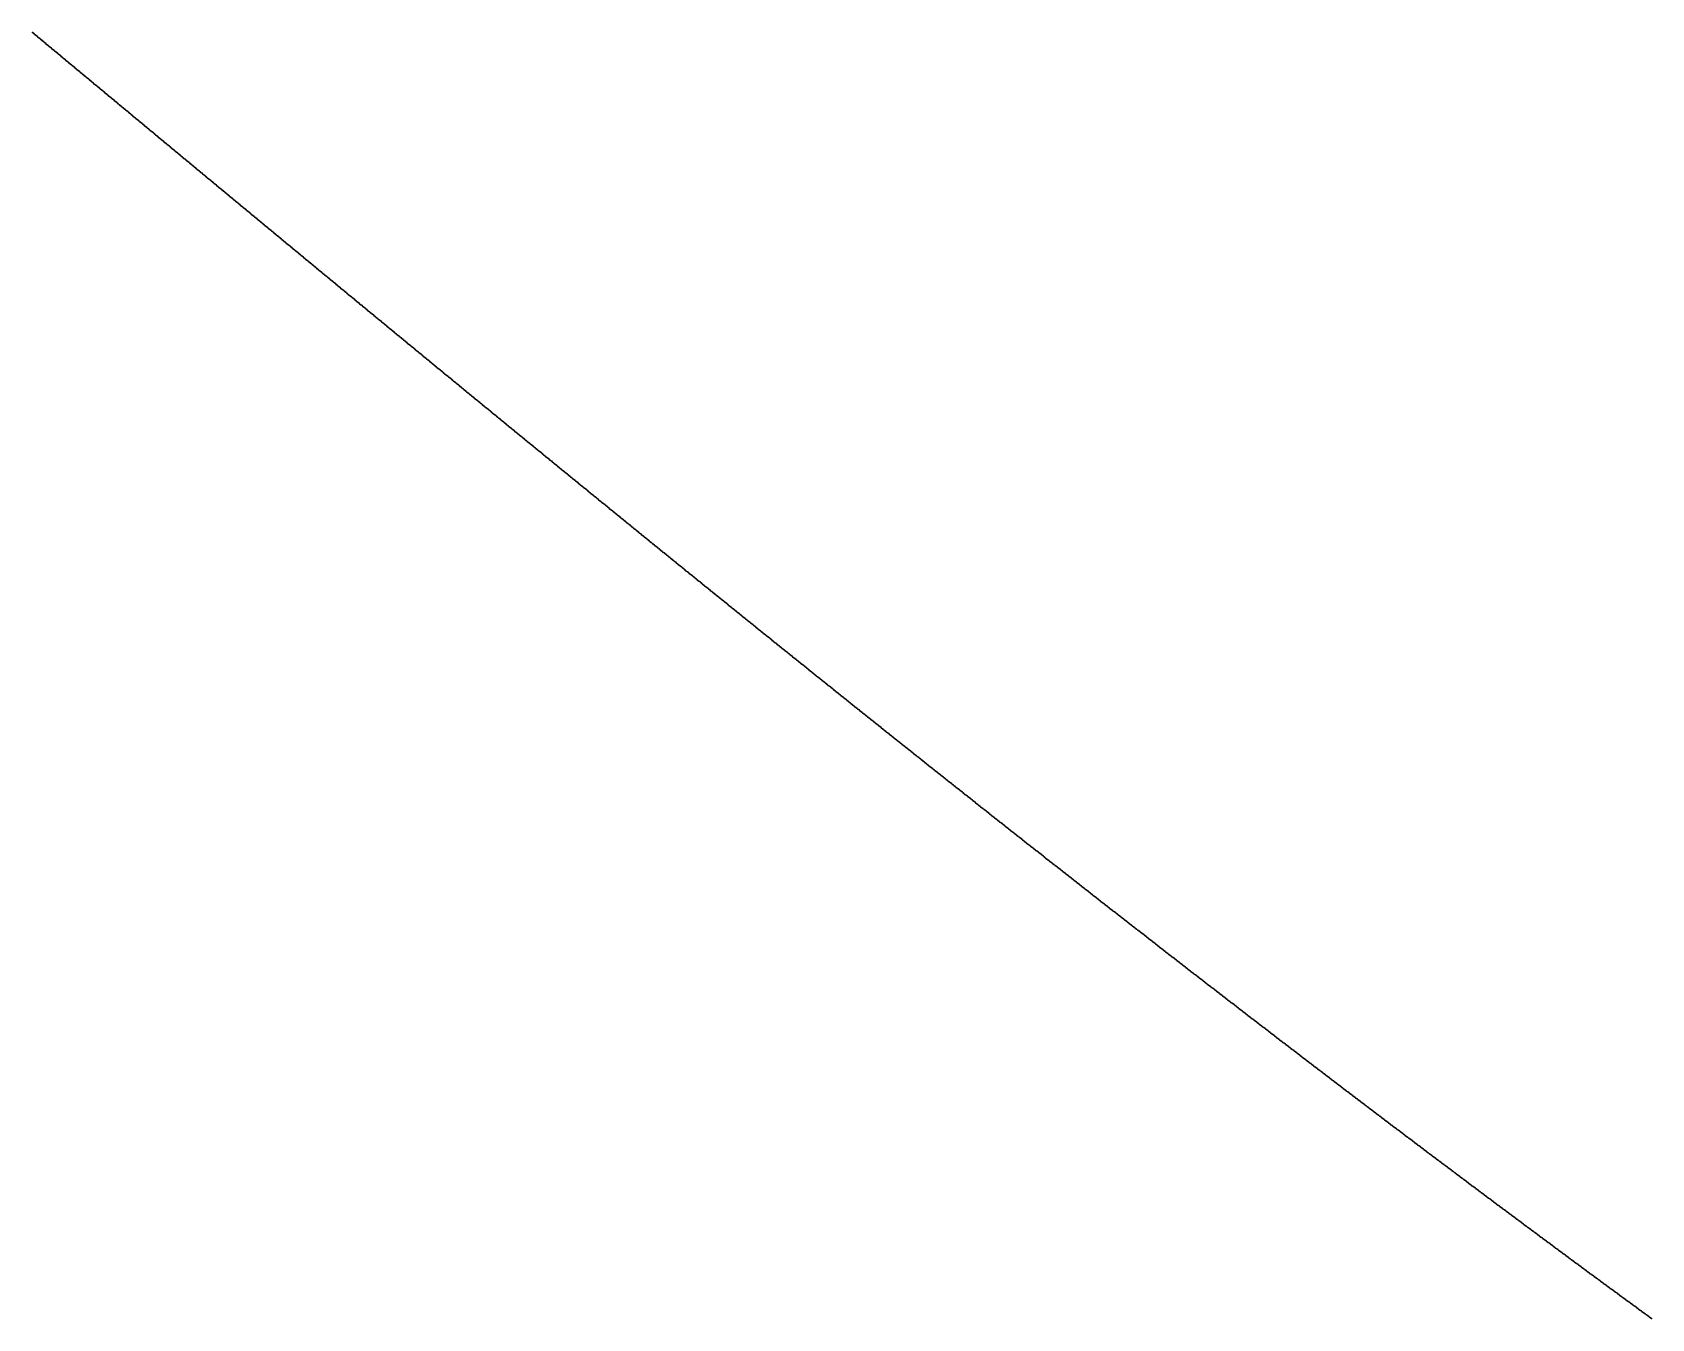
# Model space of a CAD drawing. Header units: metres. Extents: x 0 to 360, y 0 to 49.
# Drawn here: x 292.5 to 303.74, y 16.59 to 25.52 of the extents above; entities that cross this region are included whole.
import ezdxf

# ---------------------------------------------------------------- set-up
doc = ezdxf.new("R2010")
doc.units = ezdxf.units.M

msp = doc.modelspace()

# ---------------------------------------------------------------- linework, layer by layer
for p in [(292.501, 25.52), (292.508, 25.515), (292.514, 25.51), (292.521, 25.504), (292.527, 25.499), (292.534, 25.493), (292.54, 25.488), (292.547, 25.483), (292.553, 25.477), (292.559, 25.472), (292.566, 25.466), (292.572, 25.461), (292.579, 25.456), (292.585, 25.45), (292.592, 25.445), (292.598, 25.439), (292.605, 25.434), (292.611, 25.429), (292.618, 25.423), (292.624, 25.418), (292.631, 25.413), (292.637, 25.407), (292.644, 25.402), (292.65, 25.396), (292.657, 25.391), (292.663, 25.386), (292.67, 25.38), (292.676, 25.375), (292.683, 25.369), (292.689, 25.364), (292.696, 25.359), (292.702, 25.353), (292.709, 25.348), (292.715, 25.342), (292.721, 25.337), (292.728, 25.332), (292.734, 25.326), (292.741, 25.321), (292.747, 25.315), (292.754, 25.31), (292.76, 25.305), (292.767, 25.299), (292.773, 25.294), (292.78, 25.288), (292.786, 25.283), (292.793, 25.278), (292.799, 25.272), (292.806, 25.267), (292.812, 25.261), (292.819, 25.256), (292.825, 25.251), (292.832, 25.245), (292.838, 25.24), (292.845, 25.235), (292.851, 25.229), (292.858, 25.224), (292.864, 25.218), (292.871, 25.213), (292.877, 25.208), (292.884, 25.202), (292.89, 25.197), (292.897, 25.191), (292.903, 25.186), (292.91, 25.181), (292.916, 25.175), (292.923, 25.17), (292.929, 25.164), (292.936, 25.159), (292.942, 25.154), (292.949, 25.148), (292.955, 25.143), (292.962, 25.137), (292.968, 25.132), (292.975, 25.127), (292.981, 25.121), (292.988, 25.116), (292.994, 25.11), (293.001, 25.105), (293.007, 25.099), (293.014, 25.094), (293.02, 25.089), (293.027, 25.083), (293.033, 25.078), (293.04, 25.072), (293.046, 25.067), (293.053, 25.062), (293.059, 25.056), (293.066, 25.051), (293.072, 25.045), (293.079, 25.04), (293.085, 25.035), (293.092, 25.029), (293.098, 25.024), (293.105, 25.018), (293.111, 25.013), (293.118, 25.008), (293.124, 25.002), (293.131, 24.997), (293.137, 24.991), (293.144, 24.986), (293.15, 24.981), (293.157, 24.975), (293.163, 24.97), (293.17, 24.964), (293.176, 24.959), (293.183, 24.954), (293.189, 24.948), (293.196, 24.943), (293.202, 24.937), (293.209, 24.932), (293.215, 24.926), (293.222, 24.921), (293.228, 24.916), (293.235, 24.91), (293.241, 24.905), (293.248, 24.899), (293.254, 24.894), (293.261, 24.889), (293.267, 24.883), (293.274, 24.878), (293.28, 24.872), (293.287, 24.867), (293.294, 24.862), (293.3, 24.856), (293.307, 24.851), (293.313, 24.845), (293.32, 24.84), (293.326, 24.834), (293.333, 24.829), (293.339, 24.824), (293.346, 24.818), (293.352, 24.813), (293.359, 24.807), (293.365, 24.802), (293.372, 24.797), (293.378, 24.791), (293.385, 24.786), (293.391, 24.78), (293.398, 24.775), (293.404, 24.77), (293.411, 24.764), (293.417, 24.759), (293.424, 24.753), (293.43, 24.748), (293.437, 24.742), (293.443, 24.737), (293.45, 24.732), (293.457, 24.726), (293.463, 24.721), (293.47, 24.715), (293.476, 24.71), (293.483, 24.705), (293.489, 24.699), (293.496, 24.694), (293.502, 24.688), (293.509, 24.683), (293.515, 24.677), (293.522, 24.672), (293.528, 24.667), (293.535, 24.661), (293.541, 24.656), (293.548, 24.65), (293.554, 24.645), (293.561, 24.639), (293.568, 24.634), (293.574, 24.629), (293.581, 24.623), (293.587, 24.618), (293.594, 24.612), (293.6, 24.607), (293.607, 24.602), (293.613, 24.596), (293.62, 24.591), (293.626, 24.585), (293.633, 24.58), (293.639, 24.574), (293.646, 24.569), (293.652, 24.564), (293.659, 24.558), (293.666, 24.553), (293.672, 24.547), (293.679, 24.542), (293.685, 24.536), (293.692, 24.531), (293.698, 24.526), (293.705, 24.52), (293.711, 24.515), (293.718, 24.509), (293.724, 24.504), (293.731, 24.499), (293.738, 24.493), (293.744, 24.488), (293.751, 24.482), (293.757, 24.477), (293.764, 24.471), (293.77, 24.466), (293.777, 24.461), (293.783, 24.455), (293.79, 24.45), (293.796, 24.444), (293.803, 24.439), (293.81, 24.433), (293.816, 24.428), (293.823, 24.423), (293.829, 24.417), (293.836, 24.412), (293.842, 24.406), (293.849, 24.401), (293.855, 24.395), (293.862, 24.39), (293.868, 24.385), (293.875, 24.379), (293.882, 24.374), (293.888, 24.368), (293.895, 24.363), (293.901, 24.357), (293.908, 24.352), (293.914, 24.347), (293.921, 24.341), (293.927, 24.336), (293.934, 24.33), (293.941, 24.325), (293.947, 24.319), (293.954, 24.314), (293.96, 24.309), (293.967, 24.303), (293.973, 24.298), (293.98, 24.292), (293.986, 24.287), (293.993, 24.281), (294, 24.276), (294.006, 24.271), (294.013, 24.265), (294.019, 24.26), (294.026, 24.254), (294.032, 24.249), (294.039, 24.243), (294.045, 24.238), (294.052, 24.232), (294.059, 24.227), (294.065, 24.222), (294.072, 24.216), (294.078, 24.211), (294.085, 24.205), (294.091, 24.2), (294.098, 24.194), (294.105, 24.189), (294.111, 24.184), (294.118, 24.178), (294.124, 24.173), (294.131, 24.167), (294.137, 24.162), (294.144, 24.156), (294.15, 24.151), (294.157, 24.146), (294.164, 24.14), (294.17, 24.135), (294.177, 24.129), (294.183, 24.124), (294.19, 24.118), (294.196, 24.113), (294.203, 24.107), (294.21, 24.102), (294.216, 24.097), (294.223, 24.091), (294.229, 24.086), (294.236, 24.08), (294.242, 24.075), (294.249, 24.069), (294.256, 24.064), (294.262, 24.059), (294.269, 24.053), (294.275, 24.048), (294.282, 24.042), (294.289, 24.037), (294.295, 24.031), (294.302, 24.026), (294.308, 24.02), (294.315, 24.015), (294.321, 24.01), (294.328, 24.004), (294.335, 23.999), (294.341, 23.993), (294.348, 23.988), (294.354, 23.982), (294.361, 23.977), (294.367, 23.972), (294.374, 23.966), (294.381, 23.961), (294.387, 23.955), (294.394, 23.95), (294.4, 23.944), (294.407, 23.939), (294.414, 23.933), (294.42, 23.928), (294.427, 23.923), (294.433, 23.917), (294.44, 23.912), (294.446, 23.906), (294.453, 23.901), (294.46, 23.895), (294.466, 23.89), (294.473, 23.884), (294.479, 23.879), (294.486, 23.874), (294.493, 23.868), (294.499, 23.863), (294.506, 23.857), (294.512, 23.852), (294.519, 23.846), (294.526, 23.841), (294.532, 23.835), (294.539, 23.83), (294.545, 23.825), (294.552, 23.819), (294.559, 23.814), (294.565, 23.808), (294.572, 23.803), (294.578, 23.797), (294.585, 23.792), (294.591, 23.786), (294.598, 23.781), (294.605, 23.776), (294.611, 23.77), (294.618, 23.765), (294.624, 23.759), (294.631, 23.754), (294.638, 23.748), (294.644, 23.743), (294.651, 23.737), (294.657, 23.732), (294.664, 23.727), (294.671, 23.721), (294.677, 23.716), (294.684, 23.71), (294.69, 23.705), (294.697, 23.699), (294.704, 23.694), (294.71, 23.688), (294.717, 23.683), (294.723, 23.678), (294.73, 23.672), (294.737, 23.667), (294.743, 23.661), (294.75, 23.656), (294.757, 23.65), (294.763, 23.645), (294.77, 23.639), (294.776, 23.634), (294.783, 23.628), (294.79, 23.623), (294.796, 23.618), (294.803, 23.612), (294.809, 23.607), (294.816, 23.601), (294.823, 23.596), (294.829, 23.59), (294.836, 23.585), (294.842, 23.579), (294.849, 23.574), (294.856, 23.569), (294.862, 23.563), (294.869, 23.558), (294.875, 23.552), (294.882, 23.547), (294.889, 23.541), (294.895, 23.536), (294.902, 23.53), (294.909, 23.525), (294.915, 23.519), (294.922, 23.514), (294.928, 23.509), (294.935, 23.503), (294.942, 23.498), (294.948, 23.492), (294.955, 23.487), (294.962, 23.481), (294.968, 23.476), (294.975, 23.47), (294.981, 23.465), (294.988, 23.459), (294.995, 23.454), (295.001, 23.449), (295.008, 23.443), (295.014, 23.438), (295.021, 23.432), (295.028, 23.427), (295.034, 23.421), (295.041, 23.416), (295.048, 23.41), (295.054, 23.405), (295.061, 23.399), (295.067, 23.394), (295.074, 23.389), (295.081, 23.383), (295.087, 23.378), (295.094, 23.372), (295.101, 23.367), (295.107, 23.361), (295.114, 23.356), (295.12, 23.35), (295.127, 23.345), (295.134, 23.339), (295.14, 23.334), (295.147, 23.329), (295.154, 23.323), (295.16, 23.318), (295.167, 23.312), (295.174, 23.307), (295.18, 23.301), (295.187, 23.296), (295.193, 23.29), (295.2, 23.285), (295.207, 23.279), (295.213, 23.274), (295.22, 23.268), (295.227, 23.263), (295.233, 23.258), (295.24, 23.252), (295.247, 23.247), (295.253, 23.241), (295.26, 23.236), (295.266, 23.23), (295.273, 23.225), (295.28, 23.219), (295.286, 23.214), (295.293, 23.208), (295.3, 23.203), (295.306, 23.198), (295.313, 23.192), (295.32, 23.187), (295.326, 23.181), (295.333, 23.176), (295.34, 23.17), (295.346, 23.165), (295.353, 23.159), (295.359, 23.154), (295.366, 23.148), (295.373, 23.143), (295.379, 23.137), (295.386, 23.132), (295.393, 23.127), (295.399, 23.121), (295.406, 23.116), (295.413, 23.11), (295.419, 23.105), (295.426, 23.099), (295.433, 23.094), (295.439, 23.088), (295.446, 23.083), (295.453, 23.077), (295.459, 23.072), (295.466, 23.066), (295.472, 23.061), (295.479, 23.056), (295.486, 23.05), (295.492, 23.045), (295.499, 23.039), (295.506, 23.034), (295.512, 23.028), (295.519, 23.023), (295.526, 23.017), (295.532, 23.012), (295.539, 23.006), (295.546, 23.001), (295.552, 22.995), (295.559, 22.99), (295.566, 22.985), (295.572, 22.979), (295.579, 22.974), (295.586, 22.968), (295.592, 22.963), (295.599, 22.957), (295.606, 22.952), (295.612, 22.946), (295.619, 22.941), (295.626, 22.935), (295.632, 22.93), (295.639, 22.924), (295.646, 22.919), (295.652, 22.913), (295.659, 22.908), (295.666, 22.903), (295.672, 22.897), (295.679, 22.892), (295.686, 22.886), (295.692, 22.881), (295.699, 22.875), (295.706, 22.87), (295.712, 22.864), (295.719, 22.859), (295.726, 22.853), (295.732, 22.848), (295.739, 22.842), (295.746, 22.837), (295.752, 22.832), (295.759, 22.826), (295.766, 22.821), (295.772, 22.815), (295.779, 22.81), (295.786, 22.804), (295.792, 22.799), (295.799, 22.793), (295.806, 22.788), (295.812, 22.782), (295.819, 22.777), (295.826, 22.771), (295.832, 22.766), (295.839, 22.76), (295.846, 22.755), (295.852, 22.749), (295.859, 22.744), (295.866, 22.739), (295.872, 22.733), (295.879, 22.728), (295.886, 22.722), (295.893, 22.717), (295.899, 22.711), (295.906, 22.706), (295.913, 22.7), (295.919, 22.695), (295.926, 22.689), (295.933, 22.684), (295.939, 22.678), (295.946, 22.673), (295.953, 22.667), (295.959, 22.662), (295.966, 22.657), (295.973, 22.651), (295.979, 22.646), (295.986, 22.64), (295.993, 22.635), (296, 22.629), (296.006, 22.624), (296.013, 22.618), (296.02, 22.613), (296.026, 22.607), (296.033, 22.602), (296.04, 22.596), (296.046, 22.591), (296.053, 22.585), (296.06, 22.58), (296.066, 22.574), (296.073, 22.569), (296.08, 22.564), (296.087, 22.558), (296.093, 22.553), (296.1, 22.547), (296.107, 22.542), (296.113, 22.536), (296.12, 22.531), (296.127, 22.525), (296.133, 22.52), (296.14, 22.514), (296.147, 22.509), (296.153, 22.503), (296.16, 22.498), (296.167, 22.492), (296.174, 22.487), (296.18, 22.481), (296.187, 22.476), (296.194, 22.47), (296.2, 22.465), (296.207, 22.46), (296.214, 22.454), (296.221, 22.449), (296.227, 22.443), (296.234, 22.438), (296.241, 22.432), (296.247, 22.427), (296.254, 22.421), (296.261, 22.416), (296.267, 22.41), (296.274, 22.405), (296.281, 22.399), (296.288, 22.394), (296.294, 22.388), (296.301, 22.383), (296.308, 22.377), (296.314, 22.372), (296.321, 22.367), (296.328, 22.361), (296.335, 22.356), (296.341, 22.35), (296.348, 22.345), (296.355, 22.339), (296.361, 22.334), (296.368, 22.328), (296.375, 22.323), (296.382, 22.317), (296.388, 22.312), (296.395, 22.306), (296.402, 22.301), (296.408, 22.295), (296.415, 22.29), (296.422, 22.284), (296.429, 22.279), (296.435, 22.273), (296.442, 22.268), (296.449, 22.262), (296.455, 22.257), (296.462, 22.252), (296.469, 22.246), (296.476, 22.241), (296.482, 22.235), (296.489, 22.23), (296.496, 22.224), (296.503, 22.219), (296.509, 22.213), (296.516, 22.208), (296.523, 22.202), (296.529, 22.197), (296.536, 22.191), (296.543, 22.186), (296.55, 22.18), (296.556, 22.175), (296.563, 22.169), (296.57, 22.164), (296.577, 22.158), (296.583, 22.153), (296.59, 22.147), (296.597, 22.142), (296.603, 22.137), (296.61, 22.131), (296.617, 22.126), (296.624, 22.12), (296.63, 22.115), (296.637, 22.109), (296.644, 22.104), (296.651, 22.098), (296.657, 22.093), (296.664, 22.087), (296.671, 22.082), (296.678, 22.076), (296.684, 22.071), (296.691, 22.065), (296.698, 22.06), (296.705, 22.054), (296.711, 22.049), (296.718, 22.043), (296.725, 22.038), (296.731, 22.032), (296.738, 22.027), (296.745, 22.022), (296.752, 22.016), (296.758, 22.011), (296.765, 22.005), (296.772, 22), (296.779, 21.994), (296.785, 21.989), (296.792, 21.983), (296.799, 21.978), (296.806, 21.972), (296.812, 21.967), (296.819, 21.961), (296.826, 21.956), (296.833, 21.95), (296.839, 21.945), (296.846, 21.939), (296.853, 21.934), (296.86, 21.928), (296.866, 21.923), (296.873, 21.917), (296.88, 21.912), (296.887, 21.906), (296.893, 21.901), (296.9, 21.896), (296.907, 21.89), (296.914, 21.885), (296.92, 21.879), (296.927, 21.874), (296.934, 21.868), (296.941, 21.863), (296.947, 21.857), (296.954, 21.852), (296.961, 21.846), (296.968, 21.841), (296.974, 21.835), (296.981, 21.83), (296.988, 21.824), (296.995, 21.819), (297.002, 21.813), (297.008, 21.808), (297.015, 21.802), (297.022, 21.797), (297.029, 21.791), (297.035, 21.786), (297.042, 21.78), (297.049, 21.775), (297.056, 21.769), (297.062, 21.764), (297.069, 21.759), (297.076, 21.753), (297.083, 21.748), (297.089, 21.742), (297.096, 21.737), (297.103, 21.731), (297.11, 21.726), (297.117, 21.72), (297.123, 21.715), (297.13, 21.709), (297.137, 21.704), (297.144, 21.698), (297.15, 21.693), (297.157, 21.687), (297.164, 21.682), (297.171, 21.676), (297.177, 21.671), (297.184, 21.665), (297.191, 21.66), (297.198, 21.654), (297.205, 21.649), (297.211, 21.643), (297.218, 21.638), (297.225, 21.632), (297.232, 21.627), (297.238, 21.622), (297.245, 21.616), (297.252, 21.611), (297.259, 21.605), (297.266, 21.6), (297.272, 21.594), (297.279, 21.589), (297.286, 21.583), (297.293, 21.578), (297.3, 21.572), (297.306, 21.567), (297.313, 21.561), (297.32, 21.556), (297.327, 21.55), (297.333, 21.545), (297.34, 21.539), (297.347, 21.534), (297.354, 21.528), (297.361, 21.523), (297.367, 21.517), (297.374, 21.512), (297.381, 21.506), (297.388, 21.501), (297.395, 21.495), (297.401, 21.49), (297.408, 21.484), (297.415, 21.479), (297.422, 21.474), (297.428, 21.468), (297.435, 21.463), (297.442, 21.457), (297.449, 21.452), (297.456, 21.446), (297.462, 21.441), (297.469, 21.435), (297.476, 21.43), (297.483, 21.424), (297.49, 21.419), (297.496, 21.413), (297.503, 21.408), (297.51, 21.402), (297.517, 21.397), (297.524, 21.391), (297.53, 21.386), (297.537, 21.38), (297.544, 21.375), (297.551, 21.369), (297.558, 21.364), (297.564, 21.358), (297.571, 21.353), (297.578, 21.347), (297.585, 21.342), (297.592, 21.336), (297.598, 21.331), (297.605, 21.326), (297.612, 21.32), (297.619, 21.315), (297.626, 21.309), (297.633, 21.304), (297.639, 21.298), (297.646, 21.293), (297.653, 21.287), (297.66, 21.282), (297.667, 21.276), (297.673, 21.271), (297.68, 21.265), (297.687, 21.26), (297.694, 21.254), (297.701, 21.249), (297.707, 21.243), (297.714, 21.238), (297.721, 21.232), (297.728, 21.227), (297.735, 21.221), (297.742, 21.216), (297.748, 21.21), (297.755, 21.205), (297.762, 21.199), (297.769, 21.194), (297.776, 21.188), (297.782, 21.183), (297.789, 21.177), (297.796, 21.172), (297.803, 21.167), (297.81, 21.161), (297.817, 21.156), (297.823, 21.15), (297.83, 21.145), (297.837, 21.139), (297.844, 21.134), (297.851, 21.128), (297.857, 21.123), (297.864, 21.117), (297.871, 21.112), (297.878, 21.106), (297.885, 21.101), (297.892, 21.095), (297.898, 21.09), (297.905, 21.084), (297.912, 21.079), (297.919, 21.073), (297.926, 21.068), (297.933, 21.062), (297.939, 21.057), (297.946, 21.051), (297.953, 21.046), (297.96, 21.04), (297.967, 21.035), (297.974, 21.029), (297.98, 21.024), (297.987, 21.018), (297.994, 21.013), (298.001, 21.008), (298.008, 21.002), (298.015, 20.997), (298.021, 20.991), (298.028, 20.986), (298.035, 20.98), (298.042, 20.975), (298.049, 20.969), (298.056, 20.964), (298.063, 20.958), (298.069, 20.953), (298.076, 20.947), (298.083, 20.942), (298.09, 20.936), (298.097, 20.931), (298.104, 20.925), (298.11, 20.92), (298.117, 20.914), (298.124, 20.909), (298.131, 20.903), (298.138, 20.898), (298.145, 20.892), (298.152, 20.887), (298.158, 20.881), (298.165, 20.876), (298.172, 20.87), (298.179, 20.865), (298.186, 20.859), (298.193, 20.854), (298.199, 20.848), (298.206, 20.843), (298.213, 20.838), (298.22, 20.832), (298.227, 20.827), (298.234, 20.821), (298.241, 20.816), (298.247, 20.81), (298.254, 20.805), (298.261, 20.799), (298.268, 20.794), (298.275, 20.788), (298.282, 20.783), (298.289, 20.777), (298.295, 20.772), (298.302, 20.766), (298.309, 20.761), (298.316, 20.755), (298.323, 20.75), (298.33, 20.744), (298.337, 20.739), (298.343, 20.733), (298.35, 20.728), (298.357, 20.722), (298.364, 20.717), (298.371, 20.711), (298.378, 20.706), (298.385, 20.7), (298.392, 20.695), (298.398, 20.69), (298.405, 20.684), (298.412, 20.679), (298.419, 20.673), (298.426, 20.668), (298.433, 20.662), (298.44, 20.657), (298.447, 20.651), (298.453, 20.646), (298.46, 20.64), (298.467, 20.635), (298.474, 20.629), (298.481, 20.624), (298.488, 20.618), (298.495, 20.613), (298.502, 20.607), (298.508, 20.602), (298.515, 20.596), (298.522, 20.591), (298.529, 20.585), (298.536, 20.58), (298.543, 20.574), (298.55, 20.569), (298.557, 20.563), (298.563, 20.558), (298.57, 20.552), (298.577, 20.547), (298.584, 20.541), (298.591, 20.536), (298.598, 20.531), (298.605, 20.525), (298.612, 20.52), (298.619, 20.514), (298.625, 20.509), (298.632, 20.503), (298.639, 20.498), (298.646, 20.492), (298.653, 20.487), (298.66, 20.481), (298.667, 20.476), (298.674, 20.47), (298.681, 20.465), (298.687, 20.459), (298.694, 20.454), (298.701, 20.448), (298.708, 20.443), (298.715, 20.437), (298.722, 20.432), (298.729, 20.426), (298.736, 20.421), (298.743, 20.415), (298.749, 20.41), (298.756, 20.404), (298.763, 20.399), (298.77, 20.393), (298.777, 20.388), (298.784, 20.383), (298.791, 20.377), (298.798, 20.372), (298.805, 20.366), (298.812, 20.361), (298.818, 20.355), (298.825, 20.35), (298.832, 20.344), (298.839, 20.339), (298.846, 20.333), (298.853, 20.328), (298.86, 20.322), (298.867, 20.317), (298.874, 20.311), (298.881, 20.306), (298.887, 20.3), (298.894, 20.295), (298.901, 20.289), (298.908, 20.284), (298.915, 20.278), (298.922, 20.273), (298.929, 20.267), (298.936, 20.262), (298.943, 20.256), (298.95, 20.251), (298.957, 20.246), (298.964, 20.24), (298.97, 20.235), (298.977, 20.229), (298.984, 20.224), (298.991, 20.218), (298.998, 20.213), (299.005, 20.207), (299.012, 20.202), (299.019, 20.196), (299.026, 20.191), (299.033, 20.185), (299.04, 20.18), (299.047, 20.174), (299.053, 20.169), (299.06, 20.163), (299.067, 20.158), (299.074, 20.152), (299.081, 20.147), (299.088, 20.141), (299.095, 20.136), (299.102, 20.13), (299.109, 20.125), (299.116, 20.12), (299.123, 20.114), (299.13, 20.109), (299.137, 20.103), (299.143, 20.098), (299.15, 20.092), (299.157, 20.087), (299.164, 20.081), (299.171, 20.076), (299.178, 20.07), (299.185, 20.065), (299.192, 20.059), (299.199, 20.054), (299.206, 20.048), (299.213, 20.043), (299.22, 20.037), (299.227, 20.032), (299.234, 20.026), (299.241, 20.021), (299.248, 20.015), (299.254, 20.01), (299.261, 20.004), (299.268, 19.999), (299.275, 19.994), (299.282, 19.988), (299.289, 19.983), (299.296, 19.977), (299.303, 19.972), (299.31, 19.966), (299.317, 19.961), (299.324, 19.955), (299.331, 19.95), (299.338, 19.944), (299.345, 19.939), (299.352, 19.933), (299.359, 19.928), (299.366, 19.922), (299.372, 19.917), (299.379, 19.911), (299.386, 19.906), (299.393, 19.9), (299.4, 19.895), (299.407, 19.889), (299.414, 19.884), (299.421, 19.878), (299.428, 19.873), (299.435, 19.868), (299.442, 19.862), (299.449, 19.857), (299.456, 19.851), (299.463, 19.846), (299.47, 19.84), (299.477, 19.835), (299.484, 19.829), (299.491, 19.824), (299.498, 19.818), (299.505, 19.813), (299.512, 19.807), (299.519, 19.802), (299.526, 19.796), (299.532, 19.791), (299.539, 19.785), (299.546, 19.78), (299.553, 19.774), (299.56, 19.769), (299.567, 19.764), (299.574, 19.758), (299.581, 19.753), (299.588, 19.747), (299.595, 19.742), (299.602, 19.736), (299.609, 19.731), (299.616, 19.725), (299.623, 19.72), (299.63, 19.714), (299.637, 19.709), (299.644, 19.703), (299.651, 19.698), (299.658, 19.692), (299.665, 19.687), (299.672, 19.681), (299.679, 19.676), (299.686, 19.67), (299.693, 19.665), (299.7, 19.659), (299.707, 19.654), (299.714, 19.649), (299.721, 19.643), (299.728, 19.638), (299.735, 19.632), (299.742, 19.627), (299.749, 19.621), (299.756, 19.616), (299.763, 19.61), (299.77, 19.605), (299.777, 19.599), (299.783, 19.594), (299.79, 19.588), (299.797, 19.583), (299.804, 19.577), (299.811, 19.572), (299.818, 19.566), (299.825, 19.561), (299.832, 19.556), (299.839, 19.55), (299.846, 19.545), (299.853, 19.539), (299.86, 19.534), (299.867, 19.528), (299.874, 19.523), (299.881, 19.517), (299.888, 19.512), (299.895, 19.506), (299.902, 19.501), (299.909, 19.495), (299.916, 19.49), (299.923, 19.484), (299.93, 19.479), (299.937, 19.473), (299.944, 19.468), (299.951, 19.462), (299.958, 19.457), (299.965, 19.452), (299.972, 19.446), (299.979, 19.441), (299.986, 19.435), (299.993, 19.43), (300, 19.424), (300.007, 19.419), (300.014, 19.413), (300.021, 19.408), (300.028, 19.402), (300.035, 19.397), (300.042, 19.391), (300.049, 19.386), (300.056, 19.38), (300.063, 19.375), (300.07, 19.37), (300.077, 19.364), (300.084, 19.359), (300.091, 19.353), (300.098, 19.348), (300.105, 19.342), (300.112, 19.337), (300.119, 19.331), (300.126, 19.326), (300.133, 19.32), (300.14, 19.315), (300.147, 19.309), (300.154, 19.304), (300.161, 19.298), (300.169, 19.293), (300.176, 19.287), (300.183, 19.282), (300.19, 19.277), (300.197, 19.271), (300.204, 19.266), (300.211, 19.26), (300.218, 19.255), (300.225, 19.249), (300.232, 19.244), (300.239, 19.238), (300.246, 19.233), (300.253, 19.227), (300.26, 19.222), (300.267, 19.216), (300.274, 19.211), (300.281, 19.205), (300.288, 19.2), (300.295, 19.195), (300.302, 19.189), (300.309, 19.184), (300.316, 19.178), (300.323, 19.173), (300.33, 19.167), (300.337, 19.162), (300.344, 19.156), (300.351, 19.151), (300.358, 19.145), (300.365, 19.14), (300.372, 19.134), (300.379, 19.129), (300.386, 19.124), (300.393, 19.118), (300.4, 19.113), (300.407, 19.107), (300.414, 19.102), (300.422, 19.096), (300.429, 19.091), (300.436, 19.085), (300.443, 19.08), (300.45, 19.074), (300.457, 19.069), (300.464, 19.063), (300.471, 19.058), (300.478, 19.052), (300.485, 19.047), (300.492, 19.042), (300.499, 19.036), (300.506, 19.031), (300.513, 19.025), (300.52, 19.02), (300.527, 19.014), (300.534, 19.009), (300.541, 19.003), (300.548, 18.998), (300.555, 18.992), (300.562, 18.987), (300.569, 18.981), (300.577, 18.976), (300.584, 18.971), (300.591, 18.965), (300.598, 18.96), (300.605, 18.954), (300.612, 18.949), (300.619, 18.943), (300.626, 18.938), (300.633, 18.932), (300.64, 18.927), (300.647, 18.921), (300.654, 18.916), (300.661, 18.91), (300.668, 18.905), (300.675, 18.9), (300.682, 18.894), (300.689, 18.889), (300.697, 18.883), (300.704, 18.878), (300.711, 18.872), (300.718, 18.867), (300.725, 18.861), (300.732, 18.856), (300.739, 18.85), (300.746, 18.845), (300.753, 18.84), (300.76, 18.834), (300.767, 18.829), (300.774, 18.823), (300.781, 18.818), (300.788, 18.812), (300.795, 18.807), (300.803, 18.801), (300.81, 18.796), (300.817, 18.79), (300.824, 18.785), (300.831, 18.779), (300.838, 18.774), (300.845, 18.769), (300.852, 18.763), (300.859, 18.758), (300.866, 18.752), (300.873, 18.747), (300.88, 18.741), (300.887, 18.736), (300.895, 18.73), (300.902, 18.725), (300.909, 18.719), (300.916, 18.714), (300.923, 18.709), (300.93, 18.703), (300.937, 18.698), (300.944, 18.692), (300.951, 18.687), (300.958, 18.681), (300.965, 18.676), (300.972, 18.67), (300.98, 18.665), (300.987, 18.659), (300.994, 18.654), (301.001, 18.649), (301.008, 18.643), (301.015, 18.638), (301.022, 18.632), (301.029, 18.627), (301.036, 18.621), (301.043, 18.616), (301.051, 18.61), (301.058, 18.605), (301.065, 18.599), (301.072, 18.594), (301.079, 18.589), (301.086, 18.583), (301.093, 18.578), (301.1, 18.572), (301.107, 18.567), (301.114, 18.561), (301.122, 18.556), (301.129, 18.55), (301.136, 18.545), (301.143, 18.539), (301.15, 18.534), (301.157, 18.529), (301.164, 18.523), (301.171, 18.518), (301.178, 18.512), (301.185, 18.507), (301.193, 18.501), (301.2, 18.496), (301.207, 18.49), (301.214, 18.485), (301.221, 18.48), (301.228, 18.474), (301.235, 18.469), (301.242, 18.463), (301.249, 18.458), (301.257, 18.452), (301.264, 18.447), (301.271, 18.441), (301.278, 18.436), (301.285, 18.43), (301.292, 18.425), (301.299, 18.42), (301.306, 18.414), (301.314, 18.409), (301.321, 18.403), (301.328, 18.398), (301.335, 18.392), (301.342, 18.387), (301.349, 18.381), (301.356, 18.376), (301.363, 18.371), (301.37, 18.365), (301.378, 18.36), (301.385, 18.354), (301.392, 18.349), (301.399, 18.343), (301.406, 18.338), (301.413, 18.332), (301.42, 18.327), (301.428, 18.322), (301.435, 18.316), (301.442, 18.311), (301.449, 18.305), (301.456, 18.3), (301.463, 18.294), (301.47, 18.289), (301.477, 18.283), (301.485, 18.278), (301.492, 18.273), (301.499, 18.267), (301.506, 18.262), (301.513, 18.256), (301.52, 18.251), (301.527, 18.245), (301.535, 18.24), (301.542, 18.234), (301.549, 18.229), (301.556, 18.224), (301.563, 18.218), (301.57, 18.213), (301.577, 18.207), (301.585, 18.202), (301.592, 18.196), (301.599, 18.191), (301.606, 18.185), (301.613, 18.18), (301.62, 18.175), (301.627, 18.169), (301.635, 18.164), (301.642, 18.158), (301.649, 18.153), (301.656, 18.147), (301.663, 18.142), (301.67, 18.137), (301.677, 18.131), (301.685, 18.126), (301.692, 18.12), (301.699, 18.115), (301.706, 18.109), (301.713, 18.104), (301.72, 18.098), (301.728, 18.093), (301.735, 18.088), (301.742, 18.082), (301.749, 18.077), (301.756, 18.071), (301.763, 18.066), (301.771, 18.06), (301.778, 18.055), (301.785, 18.049), (301.792, 18.044), (301.799, 18.039), (301.806, 18.033), (301.814, 18.028), (301.821, 18.022), (301.828, 18.017), (301.835, 18.011), (301.842, 18.006), (301.849, 18.001), (301.857, 17.995), (301.864, 17.99), (301.871, 17.984), (301.878, 17.979), (301.885, 17.973), (301.892, 17.968), (301.9, 17.963), (301.907, 17.957), (301.914, 17.952), (301.921, 17.946), (301.928, 17.941), (301.935, 17.935), (301.943, 17.93), (301.95, 17.924), (301.957, 17.919), (301.964, 17.914), (301.971, 17.908), (301.979, 17.903), (301.986, 17.897), (301.993, 17.892), (302, 17.886), (302.007, 17.881), (302.014, 17.876), (302.022, 17.87), (302.029, 17.865), (302.036, 17.859), (302.043, 17.854), (302.05, 17.848), (302.058, 17.843), (302.065, 17.838), (302.072, 17.832), (302.079, 17.827), (302.086, 17.821), (302.094, 17.816), (302.101, 17.81), (302.108, 17.805), (302.115, 17.8), (302.122, 17.794), (302.13, 17.789), (302.137, 17.783), (302.144, 17.778), (302.151, 17.772), (302.158, 17.767), (302.166, 17.762), (302.173, 17.756), (302.18, 17.751), (302.187, 17.745), (302.194, 17.74), (302.202, 17.734), (302.209, 17.729), (302.216, 17.724), (302.223, 17.718), (302.23, 17.713), (302.238, 17.707), (302.245, 17.702), (302.252, 17.696), (302.259, 17.691), (302.266, 17.686), (302.274, 17.68), (302.281, 17.675), (302.288, 17.669), (302.295, 17.664), (302.302, 17.659), (302.31, 17.653), (302.317, 17.648), (302.324, 17.642), (302.331, 17.637), (302.339, 17.631), (302.346, 17.626), (302.353, 17.621), (302.36, 17.615), (302.367, 17.61), (302.375, 17.604), (302.382, 17.599), (302.389, 17.593), (302.396, 17.588), (302.404, 17.583), (302.411, 17.577), (302.418, 17.572), (302.425, 17.566), (302.432, 17.561), (302.44, 17.555), (302.447, 17.55), (302.454, 17.545), (302.461, 17.539), (302.469, 17.534), (302.476, 17.528), (302.483, 17.523), (302.49, 17.518), (302.497, 17.512), (302.505, 17.507), (302.512, 17.501), (302.519, 17.496), (302.526, 17.49), (302.534, 17.485), (302.541, 17.48), (302.548, 17.474), (302.555, 17.469), (302.563, 17.463), (302.57, 17.458), (302.577, 17.453), (302.584, 17.447), (302.592, 17.442), (302.599, 17.436), (302.606, 17.431), (302.613, 17.425), (302.621, 17.42), (302.628, 17.415), (302.635, 17.409), (302.642, 17.404), (302.649, 17.398), (302.657, 17.393), (302.664, 17.388), (302.671, 17.382), (302.678, 17.377), (302.686, 17.371), (302.693, 17.366), (302.7, 17.361), (302.707, 17.355), (302.715, 17.35), (302.722, 17.344), (302.729, 17.339), (302.737, 17.333), (302.744, 17.328), (302.751, 17.323), (302.758, 17.317), (302.766, 17.312), (302.773, 17.306), (302.78, 17.301), (302.787, 17.296), (302.795, 17.29), (302.802, 17.285), (302.809, 17.279), (302.816, 17.274), (302.824, 17.269), (302.831, 17.263), (302.838, 17.258), (302.845, 17.252), (302.853, 17.247), (302.86, 17.241), (302.867, 17.236), (302.874, 17.231), (302.882, 17.225), (302.889, 17.22), (302.896, 17.214), (302.904, 17.209), (302.911, 17.204), (302.918, 17.198), (302.925, 17.193), (302.933, 17.187), (302.94, 17.182), (302.947, 17.177), (302.954, 17.171), (302.962, 17.166), (302.969, 17.16), (302.976, 17.155), (302.984, 17.15), (302.991, 17.144), (302.998, 17.139), (303.005, 17.133), (303.013, 17.128), (303.02, 17.123), (303.027, 17.117), (303.035, 17.112), (303.042, 17.106), (303.049, 17.101), (303.056, 17.096), (303.064, 17.09), (303.071, 17.085), (303.078, 17.079), (303.086, 17.074), (303.093, 17.069), (303.1, 17.063), (303.107, 17.058), (303.115, 17.052), (303.122, 17.047), (303.129, 17.042), (303.137, 17.036), (303.144, 17.031), (303.151, 17.025), (303.159, 17.02), (303.166, 17.015), (303.173, 17.009), (303.18, 17.004), (303.188, 16.998), (303.195, 16.993), (303.202, 16.988), (303.21, 16.982), (303.217, 16.977), (303.224, 16.971), (303.232, 16.966), (303.239, 16.961), (303.246, 16.955), (303.253, 16.95), (303.261, 16.944), (303.268, 16.939), (303.275, 16.934), (303.283, 16.928), (303.29, 16.923), (303.297, 16.917), (303.305, 16.912), (303.312, 16.907), (303.319, 16.901), (303.327, 16.896), (303.334, 16.89), (303.341, 16.885), (303.349, 16.88), (303.356, 16.874), (303.363, 16.869), (303.37, 16.864), (303.378, 16.858), (303.385, 16.853), (303.392, 16.847), (303.4, 16.842), (303.407, 16.837), (303.414, 16.831), (303.422, 16.826), (303.429, 16.82), (303.436, 16.815), (303.444, 16.81), (303.451, 16.804), (303.458, 16.799), (303.466, 16.793), (303.473, 16.788), (303.48, 16.783), (303.488, 16.777), (303.495, 16.772), (303.502, 16.767), (303.51, 16.761), (303.517, 16.756), (303.524, 16.75), (303.532, 16.745), (303.539, 16.74), (303.546, 16.734), (303.554, 16.729), (303.561, 16.723), (303.568, 16.718), (303.576, 16.713), (303.583, 16.707), (303.59, 16.702), (303.598, 16.696), (303.605, 16.691), (303.612, 16.686), (303.62, 16.68), (303.627, 16.675), (303.634, 16.67), (303.642, 16.664), (303.649, 16.659), (303.656, 16.653), (303.664, 16.648), (303.671, 16.643), (303.678, 16.637), (303.686, 16.632), (303.693, 16.627), (303.701, 16.621), (303.708, 16.616), (303.715, 16.61), (303.723, 16.605), (303.73, 16.6), (303.737, 16.594), (303.745, 16.589)]:
    msp.add_point(p)

doc.saveas('drawing.dxf')
